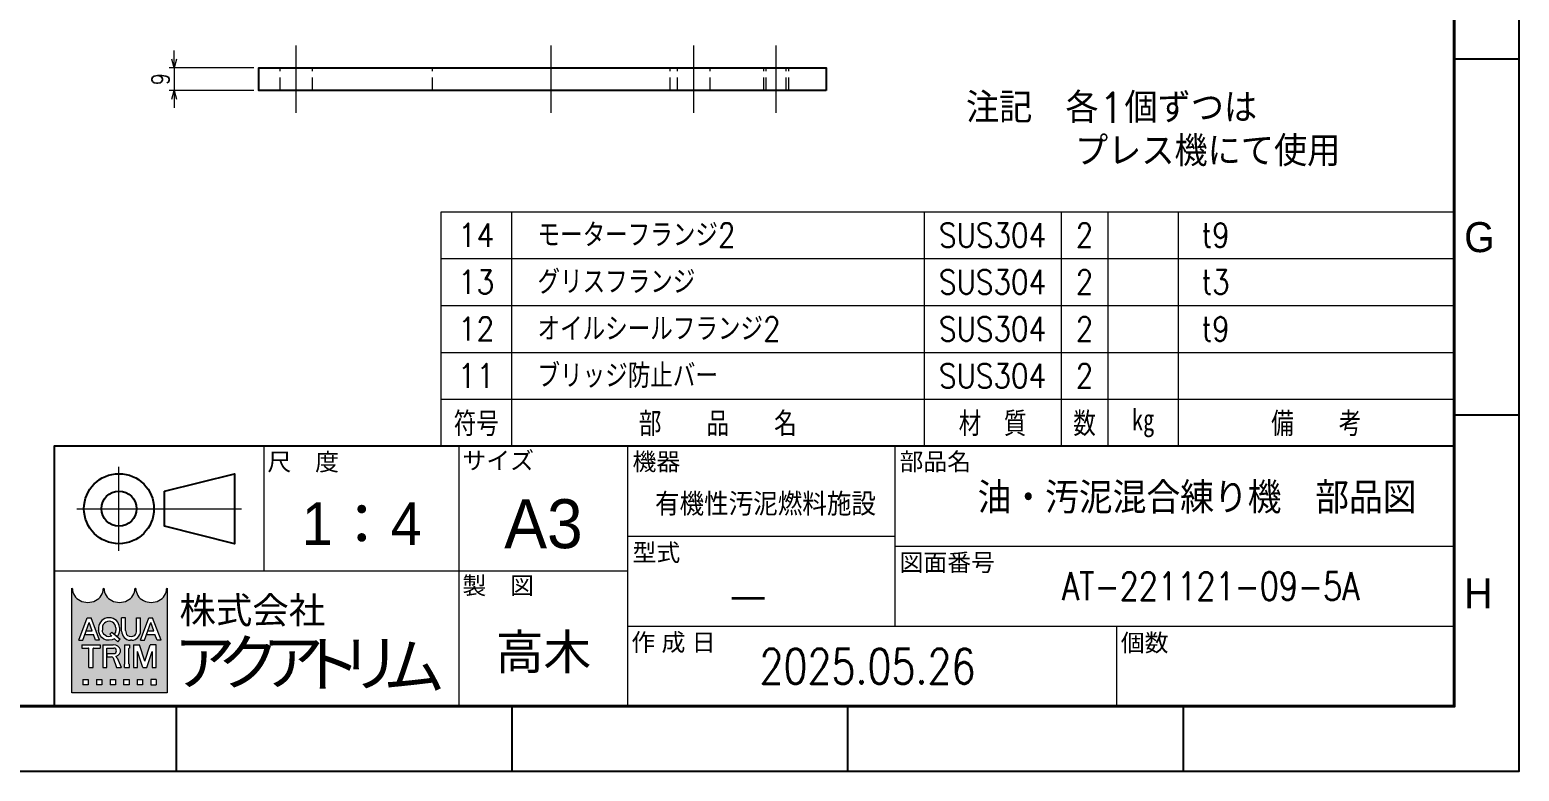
# Model space of a CAD drawing. Header units: millimetres. Extents: x -6 to 4263, y -34 to 1655.
# Drawn here: x 3667 to 4263, y 0 to 297 of the extents above; entities that cross this region are included whole.
import ezdxf
from ezdxf import colors
from ezdxf.entities.mleader import LeaderData, LeaderLine
from ezdxf.enums import TextEntityAlignment as Align
from ezdxf.math import Vec2, Vec3

# ---------------------------------------------------------------- set-up
doc = ezdxf.new("R2010")
doc.units = ezdxf.units.MM
doc.header["$LTSCALE"] = 1.6
doc.header["$PDMODE"] = 99
doc.header["$PDSIZE"] = 1
doc.linetypes.add('CENTER2', pattern=[28.575000000000003, 19.05, -3.175, 3.175, -3.175])
doc.linetypes.add('HIDDEN2', pattern=[4.7624999999999975, 3.174999999999999, -1.587499999999999])
for name, color, linetype, lineweight in [('02_細線', 5, 'Continuous', 13), ('03_かくれ線', 6, 'HIDDEN2', 13), ('04_中心線', 1, 'CENTER2', 9), ('07_寸法線', 3, 'Continuous', 9), ('99_図枠', 7, 'Continuous', 40)]:
    doc.layers.add(name, color=color, linetype=linetype, lineweight=lineweight)
doc.styles.add('KSS_TXT', font='txt.shx', dxfattribs={"bigfont": 'extfont2.shx'})
doc.styles.add('MS_G', font='MS Gothic.ttf')
doc.styles.get("Standard").update_dxf_attribs({"font": 'txt.shx', "bigfont": 'extfont2.shx'})
doc.styles.add('寸法用', font='simplex.shx', dxfattribs={"width": 0.8, "bigfont": '@extfont2.shx'})
doc.styles.add('表題用', font='MS PGothic.ttf')
doc.dimstyles.new('機械製図用', dxfattribs={"dimtxt": 3.5, "dimasz": 3.5, "dimexe": 2, "dimexo": 0, "dimgap": 1.199999999999999, "dimtad": 1, "dimdsep": 46, "dimtxsty": '寸法用', "dimblk": 'OPEN30', "dimcen": 0, "dimclrd": 256, "dimclre": 256, "dimclrt": 7, "dimazin": 2, "dimtm": 1e-09, "dimtfac": 0.75, "dimtmove": 0, "dimatfit": 3, "dimldrblk": 'OPEN30', "dimfxl": 1, "dimlwd": -1, "dimlwe": -1, "dimarcsym": 0})

# ---------------------------------------------------------------- blocks, each defined once
blk = doc.blocks.new('AM_BALLOON1')
at = {"transparency": 16777216}
blk.add_circle((0, 0), 5, dxfattribs=at)
blk.add_attdef('B_NUMBER', text='', height=3, dxfattribs=at).set_placement((0, 0), align=Align.MIDDLE_CENTER)
blk = doc.blocks.new('_OPEN')
at = {"color": 0, "linetype": 'ByBlock'}
for p, q in [((-1, 0.1666666666666666), (0, 0)), ((0, 0), (-1, -0.1666666666666666)), ((0, 0), (-1, 0))]:
    blk.add_line(p, q, dxfattribs=at)
blk = doc.blocks.new('_Open30')
at = {"color": 0, "linetype": 'ByBlock', "lineweight": -2}
for p, q in [((-1, 0.26794919), (0, 0)), ((0, 0), (-1, -0.26794919)), ((0, 0), (-1, 0))]:
    blk.add_line(p, q, dxfattribs=at)
blk = doc.blocks.new('*D292')
at = {"layer": '07_寸法線', "transparency": 16777216}
for p, q in [((3725.216736813994, 284.8279639302092), (3725.216736813994, 288.3279639302092)), ((3757.048177283473, 281.3279639302092), (3723.216736813994, 281.3279639302092)), ((3725.216736813994, 281.3279639302092), (3725.216736813994, 272.3279639302092)), ((3757.048177283473, 272.3279639302092), (3723.216736813994, 272.3279639302092)), ((3725.216736813994, 268.8279639302092), (3725.216736813994, 265.3279639302092))]:
    blk.add_line(p, q, dxfattribs=at)
at = {"layer": 'Defpoints', "color": 0, "transparency": 16777216}
for p in [(3759.048177283473, 281.3279639302092), (3725.216736813994, 272.3279639302092), (3759.048177283473, 272.3279639302092)]:
    blk.add_point(p, dxfattribs=at)
at = {"layer": '07_寸法線', "transparency": 16777216, "xscale": 3.5, "yscale": 3.5, "zscale": 3.5}
for p, rotation in [((3725.216736813994, 281.3279639302092), 270), ((3725.216736813994, 272.3279639302092), 90)]:
    blk.add_blockref('_Open30', p, dxfattribs=dict(at, rotation=rotation))
at = {"layer": '07_寸法線', "color": 7, "transparency": 16777216, "insert": (3719.716736813994, 276.8279639302081), "char_height": 7, "attachment_point": 5, "rotation": 90, "style": '寸法用'}
blk.add_mtext('9', dxfattribs=at)

msp = doc.modelspace()

# ---------------------------------------------------------------- hatches: boundary and pattern name
at = {"layer": '99_図枠', "lineweight": 5}
h = msp.add_hatch(color=256, dxfattribs=at)
h.dxf.hatch_style = 1
edge = h.paths.add_edge_path()
edge.add_arc((3722.341553365359, 72.9695705144843), 0.1811224799992683, 90, 180)
edge.add_ellipse((3716.002266565383, 72.9695705144843), major_axis=(-6.158164319975122, 0), ratio=0.8823529411764705, start_angle=360, end_angle=540, ccw=False)
edge.add_arc((3709.66297976541, 72.9695705144843), 0.1811224799992683, 3.187317984128254, 180.000000000026)
edge.add_ellipse((3703.323692965434, 72.9695705144843), major_axis=(-6.158164319975122, 0), ratio=0.8823529411764705, start_angle=360, end_angle=540, ccw=False)
edge.add_arc((3696.98440616546, 72.9695705144843), 0.1811224799992683, 3.187317984128254, 180)
edge.add_ellipse((3690.645119365485, 72.9695705144843), major_axis=(-6.158164319975122, 0), ratio=0.8823529411764705, start_angle=360, end_angle=540, ccw=False)
edge.add_arc((3684.305832565513, 72.9695705144843), 0.1811224799992683, 3.187317984128254, 90)
edge.add_line((3684.305832565513, 73.15069299448464), (3684.305832565513, 31.31140011465345))
edge.add_line((3684.305832565513, 31.31140011465163), (3722.341553365359, 31.31140011465163))
edge.add_line((3722.341553365359, 31.31140011465163), (3722.341553365359, 73.15069299448191))
h.paths.add_polyline_path([(3690.43913623942, 61.41138050494396), (3691.940860644765, 61.41138050494396), (3695.355815482077, 52.39872590017899), (3695.355815482077, 52.35525650497971), (3693.730021590596, 52.35525650497971), (3692.87986629943, 54.74276872072392), (3689.536355080754, 54.74276872072392), (3690.026515916858, 56.11929956871813), (3692.389705463327, 56.11929956871813), (3691.189998442092, 59.48846658829848), (3688.649975293591, 52.35525650497971), (3687.02418140211, 52.35525650497971), (3687.02418140211, 52.39872590017899)], flags=16)
edge = h.paths.add_edge_path(flags=16)
edge.add_ellipse((3699.135370382794, 57.42668594495831), major_axis=(-4.165817039983171, 0), ratio=0.9565217391304348, start_angle=180, end_angle=360, ccw=False)
edge.add_line((3703.301187422774, 57.42668594495831), (3703.301187422774, 56.33995106496263))
edge.add_ellipse((3699.135370382794, 56.33995106496354), major_axis=(-4.165817039983171, 0), ratio=0.9565217391304348, start_angle=142.105255317713, end_angle=180, ccw=False)
edge.add_line((3702.422785013654, 53.89250057975391), (3701.255605735316, 54.85426932972064))
edge.add_ellipse((3699.135370382794, 56.44652006024648), major_axis=(2.656317001321991, 0), ratio=0.9950358206786513, start_angle=-37.0427632869818, end_angle=0)
edge.add_line((3701.791684049504, 56.44641745209469), (3701.791684049504, 57.32011694967628))
edge.add_ellipse((3699.135370382794, 57.32011694967537), major_axis=(2.656313666710674, 0), ratio=0.994718262525732, start_angle=360, end_angle=540)
edge.add_line((3696.479056716084, 57.32011694967537), (3696.479056716084, 56.44642690978458))
edge.add_ellipse((3699.135370382794, 56.44652006024648), major_axis=(2.656317001321991, 0), ratio=0.9950358206786513, start_angle=-180, end_angle=-65.75794872216291)
edge.add_line((3700.226033845716, 54.03646335137478), (3699.48647005478, 54.75623600923132))
edge.add_line((3699.486470054781, 54.75623600922904), (3700.288744431982, 55.60813966513683))
edge.add_line((3700.288744431982, 55.60813966513911), (3703.643246204831, 52.84399277125044))
edge.add_line((3703.643246204831, 52.84399277124817), (3702.594995450407, 51.73089645983714))
edge.add_line((3702.594995450405, 51.73089645983987), (3701.335736926772, 52.95645653402084))
edge.add_ellipse((3699.135370382794, 56.33995106496354), major_axis=(-4.165817039983171, 0), ratio=0.9565217391304348, start_angle=0, end_angle=121.88362473889401, ccw=False)
edge.add_line((3694.969553342811, 56.33995106496354), (3694.969553342811, 57.42668594495922))
h.paths.add_polyline_path([(3695.625184523289, 50.54403170498722), (3695.625184523289, 49.27617434499211), (3692.9083473233, 49.27617434499211, 0.4142135623730951), (3692.727224843302, 49.09505186499177), (3692.727224843302, 41.48790770502296), (3691.09712252331, 41.48790770502296), (3691.09712252331, 49.09505186499177, 0.4142135623730951), (3690.916000043309, 49.27617434499211), (3688.199162843321, 49.27617434499211), (3688.199162843321, 50.54403170498722)], flags=16)
edge = h.paths.add_edge_path(flags=16)
edge.add_line((3696.657553231311, 50.54403170498722), (3700.823370271293, 50.54403170498722))
edge.add_ellipse((3700.823370271291, 48.16174232055187), major_axis=(-2.92369910415689, 5e-16), ratio=0.8148203011203053, start_angle=111.3869747349855, end_angle=270, ccw=False)
edge.add_arc((3701.271727084479, 44.93321816018056), 1.184214771310732, 22.272952259934925, 58.5531130129101, ccw=False)
edge.add_line((3702.367586106648, 45.38205847490121), (3703.928191855449, 41.56035669702328))
edge.add_line((3703.92819185545, 41.56035669702237), (3703.92819185545, 41.48790770502251))
edge.add_line((3703.92819185545, 41.48790770502296), (3702.171303799458, 41.48790770502296))
edge.add_line((3702.171303799458, 41.48790770502296), (3700.792611207407, 45.32552086935652))
edge.add_arc((3700.120536738146, 45.05496301612243), 0.7244899199970801, 21.92829786654815, 90)
edge.add_line((3700.120536738146, 45.77945293611651), (3698.341992295302, 45.77945293611651))
edge.add_line((3698.341992295303, 45.77945293611651), (3698.341992295303, 47.04731029611207))
edge.add_line((3698.341992295303, 47.04731029611344), (3701.040717247291, 47.04731029611344))
edge.add_arc((3701.001857733967, 48.16174232055187), 1.115109321489136, 271.9970571044072, 448.0029428955928)
edge.add_line((3701.040717247293, 49.27617434499211), (3698.287655551305, 49.27617434499211))
edge.add_line((3698.287655551305, 49.27617434499211), (3698.287655551305, 41.48790770502387))
edge.add_line((3698.287655551305, 41.48790770502296), (3696.657553231311, 41.48790770502296))
edge.add_line((3696.657553231311, 41.48790770502296), (3696.657553231311, 50.54403170498676))
h.paths.add_polyline_path([(3704.138444935606, 61.41138050494396), (3705.768547255602, 61.41138050494396), (3705.768547255602, 56.33995106496354, 0.175030561155744), (3706.487652049413, 54.26431766860537, 0.2571496110314638), (3709.396381981775, 54.26431766860537, 0.1750305611562702), (3710.115486775585, 56.339951064969), (3710.115486775585, 61.41138050494396), (3711.745589095577, 61.41138050494396), (3711.745589095577, 56.01229620874278, -0.3793912406243967), (3708.21370073559, 52.35525650497971), (3707.670333295589, 52.35525650497971, -0.3793912406243716), (3704.138444935606, 56.01229620874278)], flags=16)
h.paths.add_polyline_path([(3705.301730408692, 50.54403170498722), (3707.294077688684, 50.54403170498722), (3707.294077688684, 49.27617434499211, 0.4142135623730951), (3707.112955208686, 49.09505186499177), (3707.112955208686, 42.93688754501659, 0.4142135623730951), (3707.294077688684, 42.75576506501807), (3707.294077688684, 41.48790770502296), (3705.301730408692, 41.48790770502296), (3705.301730408692, 42.75576506501807, 0.4142135623730951), (3705.482852888692, 42.93688754501659), (3705.482852888692, 49.09505186499177, 0.4142135623730951), (3705.301730408692, 49.27617434499211)], flags=16)
h.paths.add_polyline_path([(3708.925944945517, 50.54403170498722), (3711.291330157959, 50.54403170498722), (3713.454006945496, 43.96671184740831), (3715.616683733037, 50.54403170498722), (3717.983569988763, 50.54403170498722), (3717.983569988763, 41.48790770502296), (3716.353467668769, 41.48790770502296), (3716.353467668769, 47.82719450499849), (3714.269058105496, 41.48790770502296), (3712.638955785502, 41.48790770502296), (3710.554546222225, 47.82719450499849), (3710.556047265511, 41.48790770502296), (3708.925944945517, 41.48790770502296)], flags=16)
h.paths.add_polyline_path([(3715.068770246105, 61.41138050494396), (3716.570494651449, 61.41138050494396), (3719.98544948876, 52.39872590017899), (3719.98544948876, 52.35525650497971), (3718.359655597276, 52.35525650497971), (3717.509500306112, 54.74276872072392), (3714.165989087438, 54.74276872072392), (3714.656149923541, 56.11929956871813), (3717.019339470011, 56.11929956871813), (3715.819632448774, 59.48846658829848), (3713.279609300273, 52.35525650497971), (3711.65381540879, 52.35525650497971), (3711.65381540879, 52.39872590017899)], flags=16)
h.paths.add_polyline_path([(3688.652772085496, 36.7450745146291), (3690.826241845485, 36.7450745146291), (3690.826241845485, 34.57160475463957), (3688.652772085496, 34.57160475463957)], flags=16)
h.paths.add_polyline_path([(3694.086446485471, 36.7450745146291), (3696.259916245463, 36.7450745146291), (3696.259916245463, 34.57160475463957), (3694.086446485471, 34.57160475463957)], flags=16)
h.paths.add_polyline_path([(3699.520120885451, 36.7450745146291), (3701.693590645442, 36.7450745146291), (3701.693590645442, 34.57160475463957), (3699.520120885451, 34.57160475463957)], flags=16)
h.paths.add_polyline_path([(3704.953795285428, 36.7450745146291), (3707.127265045421, 36.7450745146291), (3707.127265045421, 34.57160475463957), (3704.953795285428, 34.57160475463957)], flags=16)
h.paths.add_polyline_path([(3710.387469685405, 36.7450745146291), (3712.560939445397, 36.7450745146291), (3712.560939445397, 34.57160475463957), (3710.387469685405, 34.57160475463957)], flags=16)
h.paths.add_polyline_path([(3715.821144085385, 36.7450745146291), (3717.994613845376, 36.7450745146291), (3717.994613845376, 34.57160475463957), (3715.821144085385, 34.57160475463957)], flags=16)

# ---------------------------------------------------------------- linework, layer by layer
msp.add_lwpolyline([(3986.048177283486, 272.3279639302091), (3759.048177283471, 272.3279639302091), (3759.048177283471, 281.3279639302091), (3986.048177283486, 281.3279639302091)], close=True)
at = {"layer": '02_細線'}
for p, q in [((3831.978366748085, 129.9999998869044), (3831.978366748085, 223.7904264116733)), ((3831.978366748085, 223.7904264116733), (4237.210441588782, 223.7904264116733)), ((3860.115492095349, 223.7904264116733), (3860.115492095349, 129.9999998869044)), ((4025.161115672639, 223.7904264116733), (4025.161115672639, 129.9999998869044)), ((4079.945750225618, 223.7904264116733), (4079.945750225618, 129.9999998869044)), ((4098.703833790463, 223.7904264116733), (4098.703833790463, 129.9999998869044)), ((4126.840959137729, 223.7904264116733), (4126.840959137729, 129.9999998869044)), ((3831.978366748085, 205.0323415098165), (4237.210441588782, 205.0323415098165)), ((3831.978366748085, 186.2742566079694), (4237.210441588782, 186.2742566079694)), ((3831.978366748085, 167.5161717061127), (4237.210441588782, 167.5161717061127)), ((3831.978366748085, 148.7580868042559), (4237.210441588782, 148.7580868042559))]:
    msp.add_line(p, q, dxfattribs=at)
at = {"layer": '03_かくれ線'}
for p, q in [((3767.548177283471, 272.3279639302091), (3767.548177283471, 281.3279639302109)), ((3780.548177283471, 272.3279639302091), (3780.548177283471, 281.3279639302109)), ((3828.548177283471, 272.3279639302091), (3828.548177283471, 281.3279639302109)), ((3923.548177283472, 272.3279639302091), (3923.548177283472, 281.3279639302109)), ((3926.548177283479, 272.3279639302091), (3926.548177283479, 281.3279639302109)), ((3939.548177283479, 272.3279639302091), (3939.548177283479, 281.3279639302109)), ((3961.048177283472, 272.3279639302091), (3961.048177283472, 281.3279639302109)), ((3962.048177283472, 272.3279639302091), (3962.048177283472, 281.3279639302109)), ((3970.048177283472, 272.3279639302091), (3970.048177283472, 281.3279639302109)), ((3971.048177283472, 272.3279639302091), (3971.048177283472, 281.3279639302109))]:
    msp.add_line(p, q, dxfattribs=at)
at = {"layer": '04_中心線'}
for p, q in [((3774.048177283471, 263.3279639302073), (3774.048177283471, 290.3279639302073)), ((3876.048177283471, 263.3279639302073), (3876.048177283471, 290.3279639302073)), ((3933.048177283479, 263.3279639302073), (3933.048177283479, 290.3279639302073)), ((3966.048177283472, 263.3279639302073), (3966.048177283472, 290.3279639302073))]:
    msp.add_line(p, q, dxfattribs=at)
at = {"layer": '99_図枠', "lineweight": 25}
for p, q in [((4263.210441588782, 284.8229998873251), (4237.210441588782, 284.8229998873251)), ((4263.210441588782, 142.4114998873249), (4237.210441588782, 142.4114998873249)), ((3726.170441588782, -1.126752522395691e-07), (3726.170441588782, 25.99999988732475)), ((3860.430441588782, -1.126752522395691e-07), (3860.430441588782, 25.99999988732475)), ((3860.430441588782, -1.126752522395691e-07), (3860.430441588782, 25.99999988732475)), ((3994.690441588782, -1.126752522395691e-07), (3994.690441588782, 25.99999988732475)), ((4128.950441588782, -1.126752522395691e-07), (4128.950441588782, 25.99999988732475))]:
    msp.add_line(p, q, dxfattribs=at)
at = {"layer": '99_図枠', "lineweight": 13}
for p, q in [((3761.210441590705, 79.99999988710465), (3761.210441590705, 129.9999998869046)), ((3839.21044159039, 25.99999988732475), (3839.21044159039, 129.9999998869046)), ((3906.604380984014, 25.99999988732475), (3906.604380984014, 129.9999998869046)), ((4013.405715941683, 129.9999998869046), (4013.405715941683, 57.99999988719378)), ((3703.110441590938, 88.19999988707445), (3703.110441590938, 121.7999998869384)), ((3686.310441591007, 104.9999998870028), (3752.110441590741, 104.9999998870028)), ((3906.604380984014, 93.99999988705008), (4013.405715941683, 93.99999988705008)), ((4013.405715941683, 89.99999988706463), (4237.210441588782, 89.99999988706463)), ((3906.604380984014, 79.99999988710465), (3677.210441591043, 79.99999988710465)), ((3906.604380984014, 57.99999988719378), (4237.210441588782, 57.99999988719378)), ((4102.139734518592, 57.99999988719378), (4102.139734518592, 25.99999988732475))]:
    msp.add_line(p, q, dxfattribs=at)
at = {"layer": '99_図枠', "lineweight": 5}
for p, q in [((3684.305832565513, 31.31140011465163), (3684.305832565513, 73.15069299448464)), ((3722.341553365359, 73.15069299448464), (3722.341553365359, 31.31140011465163)), ((3687.02418140211, 52.39872590017899), (3690.43913623942, 61.41138050494396)), ((3690.43913623942, 61.41138050494396), (3691.940860644765, 61.41138050494396)), ((3695.355815482077, 52.39872590017899), (3691.940860644765, 61.41138050494396)), ((3704.138444935606, 56.01229620874278), (3704.138444935606, 61.41138050494396)), ((3705.768547255602, 61.41138050494396), (3704.138444935606, 61.41138050494396)), ((3705.768547255602, 56.33995106496354), (3705.768547255602, 61.41138050494396)), ((3710.115486775585, 56.33995106496354), (3710.115486775585, 61.41138050494396)), ((3710.115486775585, 61.41138050494396), (3711.745589095577, 61.41138050494396)), ((3711.65381540879, 52.39872590017899), (3715.068770246105, 61.41138050494396)), ((3711.745589095577, 56.01229620874278), (3711.745589095577, 61.41138050494396)), ((3715.068770246105, 61.41138050494396), (3716.570494651449, 61.41138050494396)), ((3719.98544948876, 52.39872590017899), (3716.570494651449, 61.41138050494396)), ((3688.649975293591, 52.35525650497971), (3691.189998442092, 59.48846658829848)), ((3689.536355080754, 54.74276872072392), (3690.026515916858, 56.11929956871813)), ((3689.536355080754, 54.74276872072392), (3692.87986629943, 54.74276872072392)), ((3690.026515916858, 56.11929956871813), (3692.389705463327, 56.11929956871813)), ((3692.389705463327, 56.11929956871813), (3691.189998442092, 59.48846658829848)), ((3693.730021590596, 52.35525650497971), (3692.87986629943, 54.74276872072392)), ((3694.969553342811, 57.42668594495831), (3694.969553342811, 56.33995106496354)), ((3696.479056716084, 57.32011694967537), (3696.479056716084, 56.45072904567883)), ((3699.486470054781, 54.75623600922904), (3700.288744431982, 55.60813966513911)), ((3699.486470054781, 54.75623600922904), (3700.226033845716, 54.03646335137478)), ((3700.288744431982, 55.60813966513911), (3703.643246204831, 52.84399277124817)), ((3701.255605735316, 54.85426932972064), (3702.422785013654, 53.89250057975391)), ((3701.791684049504, 57.32011694967537), (3701.791684049504, 56.45072904567883)), ((3703.301187422774, 57.42668594495831), (3703.301187422774, 56.33995106496354)), ((3713.279609300273, 52.35525650497971), (3715.819632448774, 59.48846658829848)), ((3714.165989087438, 54.74276872072392), (3714.656149923541, 56.11929956871813)), ((3714.165989087438, 54.74276872072392), (3717.509500306112, 54.74276872072392)), ((3714.656149923541, 56.11929956871813), (3717.019339470011, 56.11929956871813)), ((3717.019339470011, 56.11929956871813), (3715.819632448774, 59.48846658829848)), ((3718.359655597276, 52.35525650497971), (3717.509500306112, 54.74276872072392)), ((3687.02418140211, 52.35525650497971), (3687.02418140211, 52.39872590017899)), ((3687.02418140211, 52.39872590017899), (3687.02418140211, 52.39872590017899)), ((3687.02418140211, 52.35525650497971), (3687.02418140211, 52.39872590017899)), ((3687.02418140211, 52.35525650497971), (3688.649975293591, 52.35525650497971)), ((3688.199162843321, 50.54403170498722), (3695.625184523289, 50.54403170498722)), ((3688.199162843321, 50.54403170498722), (3688.199162843321, 49.27617434499211)), ((3688.199162843321, 49.27617434499211), (3690.916000043309, 49.27617434499211)), ((3691.09712252331, 41.48790770502296), (3691.09712252331, 49.09505186499177)), ((3692.727224843302, 41.48790770502296), (3692.727224843302, 49.09505186499177)), ((3692.9083473233, 49.27617434499211), (3695.625184523289, 49.27617434499211)), ((3695.355815482077, 52.35525650497971), (3693.730021590596, 52.35525650497971)), ((3695.355815482077, 52.35525650497971), (3695.355815482077, 52.39872590017899)), ((3695.625184523289, 50.54403170498722), (3695.625184523289, 49.27617434499211)), ((3696.657553231311, 50.54403170498722), (3696.657553231311, 41.48790770502296)), ((3696.657553231311, 50.54403170498722), (3700.823370271291, 50.54403170498722)), ((3698.287655551305, 41.48790770502296), (3698.287655551305, 49.27617434499211)), ((3698.287655551305, 49.27617434499211), (3701.040717247293, 49.27617434499211)), ((3701.335736926772, 52.95645653402084), (3702.594995450405, 51.73089645983987)), ((3702.594995450405, 51.73089645983987), (3703.643246204831, 52.84399277124817)), ((3705.301730408692, 50.54403170498722), (3707.294077688684, 50.54403170498722)), ((3705.301730408692, 50.54403170498722), (3705.301730408692, 49.27617434499211)), ((3705.482852888692, 42.93688754501659), (3705.482852888692, 49.09505186499177)), ((3707.112955208686, 42.93688754501659), (3707.112955208686, 49.09505186499177)), ((3707.294077688684, 50.54403170498722), (3707.294077688684, 49.27617434499211)), ((3708.21370073559, 52.35525650497971), (3707.670333295591, 52.35525650497971)), ((3708.925944945517, 50.54403170498722), (3708.925944945517, 41.48790770502296)), ((3708.925944945517, 50.54403170498722), (3711.291330157959, 50.54403170498722)), ((3710.556047265511, 41.48790770502296), (3710.554546222225, 47.82719450499849)), ((3712.638955785502, 41.48790770502296), (3710.554546222225, 47.82719450499849)), ((3713.454006945496, 43.96671184740831), (3711.291330157959, 50.54403170498722)), ((3711.65381540879, 52.35525650497971), (3711.65381540879, 52.39872590017899)), ((3711.65381540879, 52.39872590017899), (3711.65381540879, 52.39872590017899)), ((3711.65381540879, 52.35525650497971), (3711.65381540879, 52.39872590017899)), ((3711.65381540879, 52.35525650497971), (3713.279609300273, 52.35525650497971)), ((3713.454006945496, 43.96671184740831), (3715.616683733037, 50.54403170498722)), ((3714.269058105496, 41.48790770502296), (3716.353467668769, 47.82719450499849)), ((3717.983569988763, 50.54403170498722), (3715.616683733037, 50.54403170498722)), ((3716.353467668769, 47.82719450499849), (3716.353467668769, 41.48790770502296)), ((3717.983569988763, 41.48790770502296), (3717.983569988763, 50.54403170498722)), ((3719.98544948876, 52.35525650497971), (3718.359655597276, 52.35525650497971)), ((3719.98544948876, 52.35525650497971), (3719.98544948876, 52.39872590017899)), ((3698.341992295303, 45.77945293611651), (3698.341992295303, 47.04731029611344)), ((3698.341992295303, 47.04731029611344), (3701.040717247293, 47.04731029611344)), ((3698.341992295303, 45.77945293611651), (3700.120536738146, 45.77945293611651)), ((3700.792611207406, 45.32552086935743), (3702.171303799458, 41.48790770502296)), ((3702.367586106648, 45.38205847490303), (3703.92819185545, 41.56035669702237)), ((3705.301730408692, 41.48790770502296), (3705.301730408692, 42.75576506501807)), ((3707.294077688684, 41.48790770502296), (3707.294077688684, 42.75576506501807)), ((3688.652772085496, 36.7450745146291), (3690.826241845485, 36.7450745146291)), ((3688.652772085496, 36.7450745146291), (3688.652772085496, 34.57160475463957)), ((3690.826241845485, 36.7450745146291), (3690.826241845485, 34.57160475463957)), ((3691.09712252331, 41.48790770502296), (3692.727224843302, 41.48790770502296)), ((3694.086446485471, 36.7450745146291), (3696.259916245463, 36.7450745146291)), ((3694.086446485471, 36.7450745146291), (3694.086446485471, 34.57160475463957)), ((3696.259916245463, 36.7450745146291), (3696.259916245463, 34.57160475463957)), ((3696.657553231311, 41.48790770502296), (3698.287655551305, 41.48790770502296)), ((3699.520120885451, 36.7450745146291), (3701.693590645442, 36.7450745146291)), ((3699.520120885451, 36.7450745146291), (3699.520120885451, 34.57160475463957)), ((3701.693590645442, 36.7450745146291), (3701.693590645442, 34.57160475463957)), ((3702.171303799458, 41.48790770502296), (3703.92819185545, 41.48790770502296)), ((3703.92819185545, 41.56035669702237), (3703.92819185545, 41.48790770502296)), ((3704.953795285428, 36.7450745146291), (3707.127265045421, 36.7450745146291)), ((3704.953795285428, 36.7450745146291), (3704.953795285428, 34.57160475463957)), ((3705.301730408692, 41.48790770502296), (3707.294077688684, 41.48790770502296)), ((3707.127265045421, 36.7450745146291), (3707.127265045421, 34.57160475463957)), ((3708.925944945517, 41.48790770502296), (3710.556047265511, 41.48790770502296)), ((3710.387469685405, 36.7450745146291), (3712.560939445397, 36.7450745146291)), ((3710.387469685405, 36.7450745146291), (3710.387469685405, 34.57160475463957)), ((3712.560939445397, 36.7450745146291), (3712.560939445397, 34.57160475463957)), ((3712.638955785502, 41.48790770502296), (3714.269058105496, 41.48790770502296)), ((3717.994613845376, 36.7450745146291), (3715.821144085385, 36.7450745146291)), ((3715.821144085385, 36.7450745146291), (3715.821144085385, 34.57160475463957)), ((3716.353467668769, 41.48790770502296), (3717.983569988763, 41.48790770502296)), ((3717.994613845376, 36.7450745146291), (3717.994613845376, 34.57160475463957)), ((3722.341553365359, 31.31140011465163), (3684.305832565513, 31.31140011465163)), ((3690.826241845485, 34.57160475463957), (3688.652772085496, 34.57160475463957)), ((3696.259916245463, 34.57160475463957), (3694.086446485471, 34.57160475463957)), ((3701.693590645442, 34.57160475463957), (3699.520120885451, 34.57160475463957)), ((3707.127265045421, 34.57160475463957), (3704.953795285428, 34.57160475463957)), ((3712.560939445397, 34.57160475463957), (3710.387469685405, 34.57160475463957)), ((3715.821144085385, 34.57160475463957), (3717.994613845376, 34.57160475463957))]:
    msp.add_line(p, q, dxfattribs=at)
at = {"layer": '99_図枠'}
msp.add_lwpolyline([(2730.010441588782, 25.99999988732475), (4237.210441588782, 25.99999988732475), (4237.210441588782, 1113.291999887324), (2730.010441588782, 1113.291999887324)], close=True, dxfattribs=at)
at = {"layer": '99_図枠', "lineweight": 25}
msp.add_lwpolyline([(3677.210441591043, 25.99999988732475), (4237.210441588782, 25.99999988732475), (4237.210441588782, 129.9999998869046), (3677.210441591043, 129.9999998869046)], close=True, dxfattribs=at)
msp.add_lwpolyline([(3721.310441590866, 111.9999998869755), (3749.310441590753, 118.9999998869482), (3749.310441590753, 90.99999988706281), (3721.310441590866, 97.99999988703371), (3721.310441590866, 111.9999998869755)], dxfattribs=at)
for radius in [13.99999999994343, 6.999999999971718]:
    msp.add_circle((3703.110441590938, 104.9999998870028), radius, dxfattribs=at)
at = {"layer": '99_図枠', "lineweight": 5}
for centre, radius, start, end in [((3684.305832565513, 72.9695705144843), 0.1811224799992683, 0, 90), ((3696.98440616546, 72.9695705144843), 0.1811224799992683, 0, 180), ((3696.98440616546, 72.9695705144843), 0.1811224799992683, 0, 90), ((3709.66297976541, 72.9695705144843), 0.1811224799992683, 0, 180), ((3722.341553365359, 72.9695705144843), 0.1811224799992683, 90, 180), ((3707.967334589519, 56.17612363685498), 3.832392908879817, 182.4500309922622, 265.5552572885244), ((3709.001947663042, 56.29778123038), 3.233675384108938, 179.2527938813867, 218.964571846808), ((3707.942017015592, 56.90518058058683), 3.014852297333424, 241.1577278083783, 298.8422721916217), ((3707.916699441665, 56.17612363685498), 3.832392908879817, 274.4447427114756, 357.5499690077378), ((3706.882086368141, 56.29778123038), 3.233675384108574, 321.035428153192, 0.7472061186133577), ((3690.916000043309, 49.09505186499177), 0.1811224799992683, 0, 90), ((3692.9083473233, 49.09505186499177), 0.1811224799992683, 90, 180), ((3701.001857733967, 48.16174232055187), 1.115109321489136, 271.9970571043541, 88.0029428955417), ((3705.301730408692, 49.09505186499177), 0.1811224799992683, 0, 90), ((3707.294077688684, 49.09505186499177), 0.1811224799992683, 90, 180), ((3700.120536738146, 45.05496301612243), 0.7244899199970734, 21.92829786655478, 90), ((3701.271727084479, 44.93321816018056), 1.184214771310752, 22.27295225998765, 58.55311301286324), ((3705.301730408692, 42.93688754501659), 0.1811224799992683, 270, 0), ((3707.294077688684, 42.93688754501659), 0.1811224799992683, 180, 270)]:
    msp.add_arc(centre, radius, start, end, dxfattribs=at)
for centre, major_axis, ratio, start_param, end_param in [((3690.645119365485, 72.9695705144843), (-6.158164319975122, 0), 0.8823529411764705, 6.283185307179585, 9.424777960769381), ((3703.323692965434, 72.9695705144843), (-6.158164319975122, 0), 0.8823529411764705, 6.283185307179585, 9.424777960769381), ((3716.002266565383, 72.9695705144843), (-6.158164319975122, 0), 0.8823529411764705, 6.283185307179585, 9.424777960769381), ((3699.135370382794, 57.42668594495831), (-4.165817039983171, 0), 0.9565217391304348, 3.141592653589793, 6.283185307179585), ((3699.135370382794, 57.32011694967537), (2.656313666710674, 0), 0.994718262525732, 6.283185307179585, 9.424777960769381), ((3700.823370271291, 48.16174232055187), (-2.92369910415689, 5e-16), 0.8148203011203053, 1.944069452961234, 4.712388980384689)]:
    msp.add_ellipse(centre, major_axis=major_axis, ratio=ratio, start_param=start_param, end_param=end_param, dxfattribs=at)
at = {"layer": '99_図枠', "lineweight": 5, "extrusion": (0, 0, -1)}
for centre, major_axis, ratio, start_param, end_param in [((3699.135370382794, 56.33995106496354), (-4.165817039983171, 0), 0.9565217391304348, 4.155914751220672, 6.283185307179585), ((3699.135370382794, 56.44652006024648), (2.656317001321991, 0), 0.9950358206786509, 7.430878021738926, 9.424777960769381), ((3699.135370382794, 56.44652006024648), (2.656317001321991, 0), 0.9950358206786509, 6.283185307179585, 6.929703490574294), ((3699.135370382794, 56.33995106496354), (-4.165817039983171, 0), 0.9565217391304348, 3.141592653589793, 3.802980717498314)]:
    msp.add_ellipse(centre, major_axis=major_axis, ratio=ratio, start_param=start_param, end_param=end_param, dxfattribs=at)
at = {"layer": 'Defpoints'}
msp.add_lwpolyline([(2652.090441588782, -1.126752522395691e-07), (4263.210441588782, -1.126752522395691e-07), (4263.210441588782, 1139.291999887324), (2652.090441588782, 1139.291999887324)], close=True, dxfattribs=at)

# ---------------------------------------------------------------- texts
for tag, height, style, width, p in [('14', 9.379042954800527, '寸法用', 0.9, (3846.046929421717, 214.4113829529878)), ('SUS304', 9.648000000000001, 'KSS_TXT', 0.85, (4052.55343294912, 214.4113829529853)), ('2', 9.648000000000001, 'KSS_TXT', 0.85, (4089.324792008041, 214.4113829529853)), ('t9', 9.648000000000001, 'KSS_TXT', 0.85, (4141.788388312772, 214.4113849684995)), ('13', 9.379042954800527, '寸法用', 0.9, (3846.046929421717, 195.6532980511407)), ('SUS304', 9.648000000000001, 'KSS_TXT', 0.85, (4052.55343294912, 195.6532980511383)), ('2', 9.648000000000001, 'KSS_TXT', 0.85, (4089.324792008041, 195.6532980511383)), ('t3', 9.648000000000001, 'KSS_TXT', 0.85, (4141.788388312772, 195.6533000666525)), ('12', 9.379042954800527, '寸法用', 0.9, (3846.046929421717, 176.895213149284)), ('SUS304', 9.648000000000001, 'KSS_TXT', 0.85, (4052.55343294912, 176.8952131492815)), ('2', 9.648000000000001, 'KSS_TXT', 0.85, (4089.324792008041, 176.8952131492815)), ('t9', 9.648000000000001, 'KSS_TXT', 0.85, (4141.788388312772, 176.8952151647957)), ('11', 9.648000000000001, '寸法用', 0.9, (3846.046929421717, 158.1371282474272)), ('SUS304', 9.648000000000001, 'KSS_TXT', 0.85, (4052.55343294912, 158.1371282474272)), ('2', 9.648000000000001, 'KSS_TXT', 0.85, (4089.324792008041, 158.1371282474272)), ('符号', 9.648000000000001, 'KSS_TXT', 0.85, (3846.046929421717, 139.3790433455899)), ('部\u3000\u3000品\u3000\u3000名', 9.648000000000001, 'KSS_TXT', 0.85, (3942.638303884001, 139.3790433455899)), ('材\u3000質', 9.648000000000001, 'KSS_TXT', 0.85, (4052.55343294912, 139.3790433455899)), ('数', 9.648000000000001, 'KSS_TXT', 0.85, (4089.324792008041, 139.3790433455899)), ('㎏', 9.648000000000001, 'KSS_TXT', 0.85, (4112.772396464095, 139.3790433455899)), ('備\u3000\u3000考', 9.648000000000001, 'KSS_TXT', 0.85, (4182.025700363256, 139.3790433455899)), ('油・汚泥混合練り機\u3000部品図', 11, '表題用', 0.9, (4134.34725130579, 109.9574374934857)), ('有機性汚泥燃料施設', 8, '表題用', 0.9, (3961.715713627016, 107.2623035203326)), ('AT-221121-09-5A', 11.2, '寸法用', 0.8, (4139.817378239177, 73.95743749363123)), ('―', 11.2, 'KSS_TXT', 0.9, (3954.761943657171, 70.65440719059393)), ('2025.05.26', 14, '寸法用', 0.8, (4002.528546188367, 41.95743749376038))]:
    msp.add_attdef(tag, text='', height=height, dxfattribs=dict(style=style, width=width)).set_placement(p, align=Align.MIDDLE)
at = {"style": 'KSS_TXT', "width": 0.85}
for tag, p in [('モーターフランジ2', (3870.524013308246, 214.4113829529853)), ('グリスフランジ', (3870.524013308246, 195.6532980511383)), ('オイルシールフランジ2', (3870.524013308246, 176.8952131492815)), ('ブリッジ防止バー', (3870.524013308246, 158.1371282474272))]:
    msp.add_attdef(tag, text='', height=9.648000000000001, dxfattribs=at).set_placement(p, align=Align.MIDDLE_LEFT)
at = {"style": '表題用'}
for tag, height, p in [('1：4', 17, (3800.210441590545, 98.99999988702825)), ('高木', 14, (3872.907411287202, 47.9999998872338))]:
    msp.add_attdef(tag, text='', height=height, dxfattribs=at).set_placement(p, align=Align.MIDDLE)
at = {"layer": '07_寸法線', "style": 'KSS_TXT'}
for s, p in [('注記\u3000各1個ずつは', (4041.911272995298, 259.3267747806312)), ('プレス機にて使用', (4085.509459051085, 241.9839118830314))]:
    msp.add_text(s, height=12.06, dxfattribs=at).set_placement(p)
at = {"layer": '99_図枠', "lineweight": 13, "style": '表題用'}
for s, p in [('G', (4241.210441588782, 213.6172498873259)), ('H', (4241.210441588782, 71.20574988732574))]:
    msp.add_text(s, height=12, dxfattribs=at).set_placement(p, align=Align.MIDDLE_LEFT)
at = {"layer": '99_図枠', "style": '表題用'}
for s, p in [('尺\u3000度', (3762.478979245674, 123.7375540565447)), ('サイズ', (3840.478979245358, 124.2648982290086)), ('機器', (3908.526422514449, 123.8543953969149)), ('部品名', (4015.327757472123, 123.8543953969149)), ('型式', (3908.526422514449, 87.50086004352511)), ('図面番号', (4015.32775747212, 83.50086004353966)), ('製\u3000図', (3840.479022338261, 74.26489822921053)), ('作 成 日', (3908.038438479776, 51.58556686602083)), ('個数', (4103.81894754008, 51.39001674735323))]:
    msp.add_text(s, height=7, dxfattribs=at).set_placement(p, align=Align.MIDDLE_LEFT)
msp.add_text('A3', height=19.6, dxfattribs=at).set_placement((3872.907411287202, 98.99999988702825), align=Align.MIDDLE)
at = {"layer": '99_図枠', "lineweight": 5, "style": 'MS_G'}
for s, height, p in [('株式会社', 10.6919999999568, (3756.449649105103, 64.39337606437971)), ('ク', 18.05759999992703, (3754.776453286371, 43.57160709205914)), ('ア', 18.05759999992703, (3737.372293617174, 43.57160709205914)), ('ア', 18.05759999992703, (3772.6697367091, 43.57160709205914)), ('ト', 18.05759999992703, (3787.571564118567, 42.81160709206438)), ('リ', 18.05759999992703, (3803.724557657903, 43.19160709206176)), ('ム', 18.05759999992703, (3821.127512707471, 42.0516070920678))]:
    msp.add_text(s, height=height, dxfattribs=at).set_placement(p, align=Align.MIDDLE_CENTER)

# ---------------------------------------------------------------- dimensions: what is measured, and where the dimension line sits
at = {"layer": '07_寸法線'}
dim = msp.add_linear_dim(base=(3725.216736813994, 272.3279639302092), p1=(3759.048177283471, 281.3279639302091), p2=(3759.048177283471, 272.3279639302091), angle=90, dimstyle='機械製図用', override={"dimtxt": 7, "dimexo": 2, "dimgap": 2}, dxfattribs=at)
dim.commit()
dim.dimension.update_dxf_attribs({"geometry": '*D292', "text_midpoint": (3719.716736813994, 276.8279639302081)})

# ---------------------------------------------------------------- leaders
ml = msp.add_multileader_block('Standard', dxfattribs=at)
ml.set_content('AM_BALLOON1', color=256, scale=3.35)
ml.set_attribute('B_NUMBER', '14', width=0)
ml.set_leader_properties(color=256, linetype='ByLayer', lineweight=-1)
ml.set_arrow_properties(name='OPEN')
ml.build(insert=Vec2(0, 0))
ml.multileader.update_dxf_attribs({"leader_type": 0, "has_dogleg": 0, "text_right_attachment_type": 6, "dogleg_length": 0, "arrow_head_size": 6.7, "scale": 2.5, "block_connection_type": 1})
ctx = ml.context
ctx.base_point, ctx.scale, ctx.char_height, ctx.arrow_head_size, ctx.landing_gap_size, ctx.plane_origin = Vec3(3738.982608095609, 571.6785207744888), 2.5, 13.4, 6.7, 6.7, Vec3(3738.982608095609, 571.6785207744888)
ctx.right_attachment, ctx.attachment_type = 6, 1
notes = []
notes.append((ctx, [(0, (0, 0, 0), (0, 0), (1, 0), 1, [])]))
ctx.block.insert = Vec3(3738.982608095609, 571.6785207744888)
for ctx, leaders in notes:
    for number, flags, end, landing, length, lines in leaders:
        leader = LeaderData()
        leader.index, (leader.has_last_leader_line, leader.has_dogleg_vector, leader.attachment_direction) = number, flags
        leader.last_leader_point, leader.dogleg_vector, leader.dogleg_length = Vec3(end), Vec3(landing), length
        for number, points, colour, breaks in lines:
            line = LeaderLine()
            line.index, line.vertices, line.color, line.breaks = number, Vec3.list(points), colors.encode_raw_color(colour), breaks
            leader.lines.append(line)
        ctx.leaders.append(leader)

doc.saveas('drawing.dxf')
